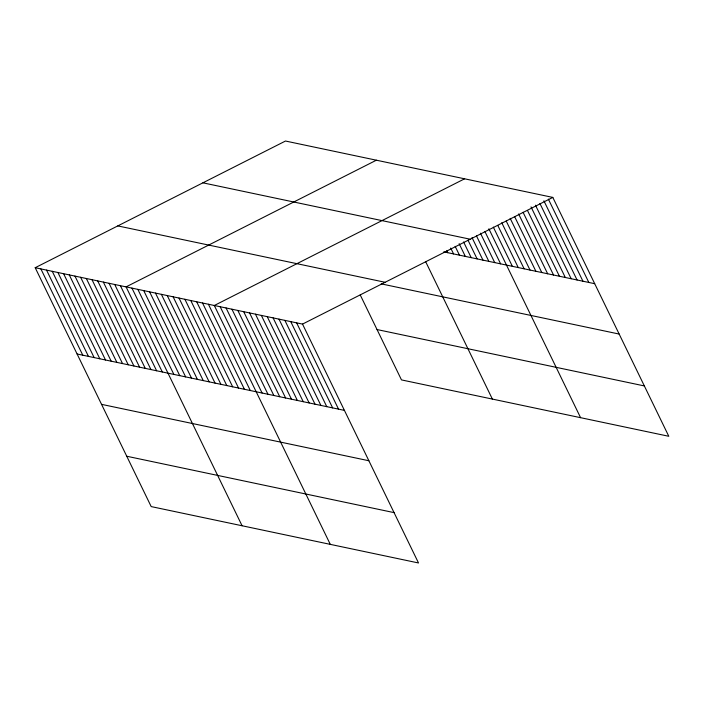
<?xml version="1.0" encoding="UTF-8"?>
<svg xmlns="http://www.w3.org/2000/svg" width="704" height="704" viewBox="0 0 704 704"><rect width="100%" height="100%" fill="white"/><g stroke="black" fill="none" stroke-linecap="round" stroke-linejoin="round"><path stroke-width="1.06" d="M35.2 267.714L302.518 324.095L418.51 562.971L151.193 506.59L35.2 267.714L285.49 141.029L552.807 197.41L668.8 436.286L401.482 379.905L360.237 294.958M376.376 160.195L126.086 286.88L242.079 525.756M464.596 178.807L214.298 305.492L330.29 544.368M302.518 324.095L552.807 197.41M202.893 182.829L470.21 239.219M443.766 251.856L594.704 283.694M117.797 225.905L385.114 282.286M381.19 283.862L619.159 334.057M377.036 329.551L644.345 385.933M77.097 353.998L344.414 410.379M101.552 404.351L368.861 460.742M126.738 456.236L394.055 512.618M548.354 199.109L588.826 282.454M543.902 200.816L582.947 281.213M539.924 203.491L577.06 279.981M535.471 205.198L571.182 278.74M531.018 206.897L565.303 277.499M527.525 210.558L559.425 276.258M523.072 212.265L553.538 275.018M518.619 213.963L547.659 273.777M514.642 216.647L541.781 272.536M510.189 218.346L535.894 271.295M506.211 221.03L530.015 270.054M501.758 222.728L524.137 268.814M497.781 225.412L518.258 267.573M493.328 227.11L512.371 266.332M488.875 228.809L580.589 417.683M484.898 231.493L500.614 263.85M480.445 233.191L494.727 262.61M476.467 235.875L488.849 261.369M472.014 237.574L482.97 260.128M468.046 240.258L477.092 258.887M463.593 241.956L471.205 257.646M459.14 243.663L465.326 256.406M455.162 246.347L459.448 255.165M450.71 248.046L453.561 253.924M446.732 250.73L447.682 252.683M425.806 261.976L492.369 399.071M296.63 322.854L338.536 409.147M290.752 321.614L332.649 407.906M284.874 320.373L326.77 406.666M278.995 319.132L320.892 405.425M273.108 317.891L315.005 404.184M267.23 316.65L309.126 402.943M261.351 315.41L303.248 401.702M255.464 314.169L297.37 400.462M249.586 312.937L291.482 399.221M243.707 311.696L285.604 397.98M237.829 310.455L279.726 396.739M231.942 309.214L273.838 395.498M226.063 307.974L267.96 394.258M220.185 306.733L262.082 393.017M208.419 304.251L250.316 390.535M202.541 303.01L244.438 389.294M196.662 301.77L238.559 388.054M190.775 300.529L232.672 386.813M184.897 299.288L226.794 385.572M179.018 298.047L220.915 384.331M173.131 296.806L215.037 383.09M167.253 295.566L209.15 381.85M161.374 294.325L203.271 380.609M155.496 293.084L197.393 379.368M149.609 291.843L191.506 378.127M143.73 290.602L185.627 376.895M137.852 289.362L179.749 375.654M131.965 288.121L173.87 374.414M120.41 285.683L162.307 371.967M114.726 284.486L156.622 370.77M109.05 283.29L150.946 369.574M103.365 282.093L145.262 368.377M97.689 280.896L139.586 367.18M92.004 279.69L133.901 365.983M86.328 278.494L128.225 364.786M80.643 277.297L122.54 363.581M74.967 276.1L116.864 362.384M69.282 274.903L111.179 361.187M63.606 273.706L105.503 359.99M57.922 272.501L99.818 358.794M52.246 271.304L94.142 357.597M46.561 270.107L88.458 356.391M40.885 268.91L82.782 355.194"/></g></svg>
